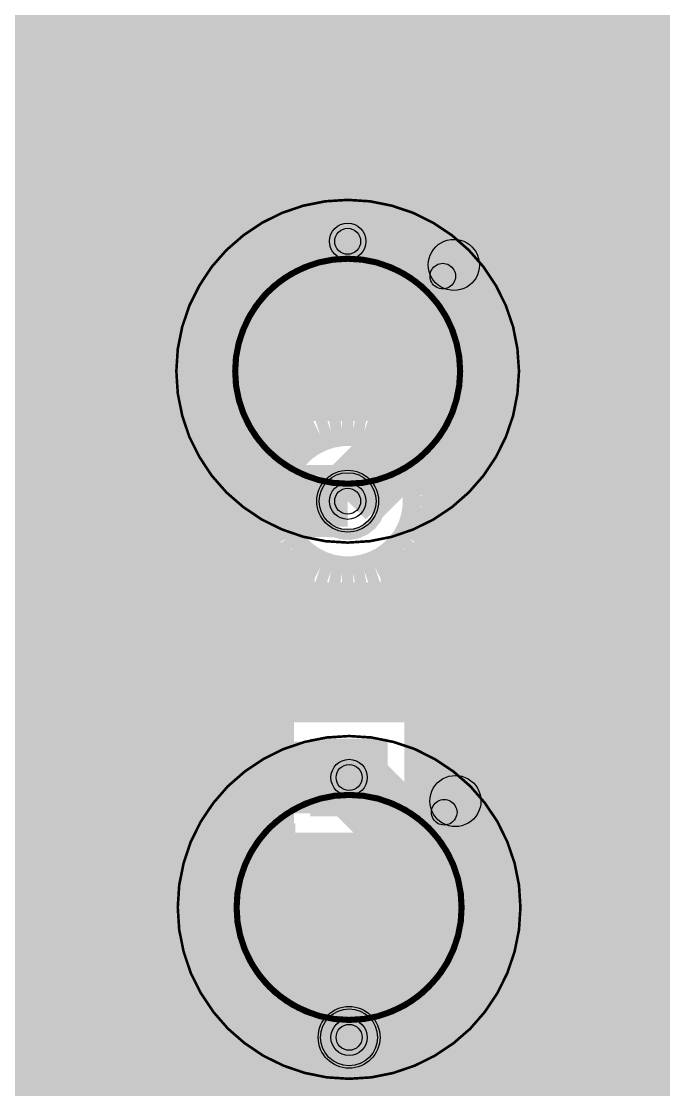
# Model space of a CAD drawing. Extents: x 0 to 3.94, y 0 to 3.94.
# Drawn here: x 2.341 to 2.835, y 0.71 to 1.533 of the extents above; entities that cross this region are included whole.
import ezdxf

# ---------------------------------------------------------------- set-up
doc = ezdxf.new("R2010")
doc.units = 0
for name, color, linetype in [('Bottom', 10, 'CONTINUOUS'), ('Bottom_Mask', 15, 'CONTINUOUS'), ('Drill_Bottom', 12, 'CONTINUOUS'), ('Drill_Top', 11, 'CONTINUOUS'), ('Edge_Bottom', 23, 'CONTINUOUS'), ('Edge_Top', 22, 'CONTINUOUS'), ('Top', 9, 'CONTINUOUS'), ('Top_Assembly', 2, 'CONTINUOUS'), ('Top_Comp_Outline', 4, 'CONTINUOUS'), ('Top_Courtyard', 5, 'CONTINUOUS'), ('Top_Mask', 6, 'CONTINUOUS'), ('Top_Silk', 3, 'CONTINUOUS'), ('Top_Terminals', 8, 'CONTINUOUS')]:
    doc.layers.add(name, color=color, linetype=linetype)

msp = doc.modelspace()

# ---------------------------------------------------------------- linework, layer by layer
at = {"layer": 'Bottom', "linetype": 'CONTINUOUS', "const_width": 0.025}
for points in [[(0.041, 1.536), (3.896, 1.536)], [(0.041, 1.5111), (3.896, 1.5111)], [(0.041, 1.4863), (3.896, 1.4863)], [(0.041, 1.4614), (3.5623, 1.4614)], [(0.041, 1.4365), (3.5196, 1.4365)], [(0.041, 1.4116), (2.9071, 1.4116)], [(0.041, 1.3868), (2.8817, 1.3868)], [(0.041, 1.3619), (2.8753, 1.3619)], [(0.041, 1.337), (2.8803, 1.337)], [(1.9566, 1.3122), (2.9019, 1.3122)], [(1.9753, 1.2873), (3.4067, 1.2873)], [(1.98, 1.2624), (3.4153, 1.2624)], [(1.9745, 1.2376), (3.4394, 1.2376)], [(2.2251, 1.2127), (2.5652, 1.2127)], [(2.5632, 1.2102), (2.5709, 1.2141)], [(2.5709, 1.2141), (2.5791, 1.2168)], [(2.5791, 1.2168), (2.5877, 1.2182)], [(2.5877, 1.2182), (2.5963, 1.2182)], [(2.5963, 1.2182), (2.6048, 1.2168)], [(2.6048, 1.2168), (2.613, 1.2141)], [(2.613, 1.2141), (2.6207, 1.2102)], [(2.6187, 1.2127), (3.5041, 1.2127)], [(2.5501, 1.199), (2.5562, 1.2052)], [(2.5562, 1.2052), (2.5632, 1.2102)], [(2.6207, 1.2102), (2.6277, 1.2052)], [(2.6277, 1.2052), (2.6338, 1.199)], [(2.5451, 1.1921), (2.5501, 1.199)], [(2.6338, 1.199), (2.6389, 1.1921)], [(2.5411, 1.1844), (2.5451, 1.1921)], [(2.6389, 1.1921), (2.6428, 1.1844)], [(2.25, 1.1878), (2.5402, 1.1878)], [(2.5385, 1.1761), (2.5411, 1.1844)], [(2.6428, 1.1844), (2.6455, 1.1761)], [(2.6438, 1.1878), (3.5056, 1.1878)], [(2.5371, 1.1676), (2.5385, 1.1761)], [(2.6455, 1.1761), (2.6468, 1.1676)], [(2.5371, 1.159), (2.5371, 1.1676)], [(2.6468, 1.1676), (2.6468, 1.159)], [(2.2558, 1.163), (2.5344, 1.163)], [(2.5385, 1.1505), (2.5371, 1.159)], [(2.6468, 1.159), (2.6455, 1.1505)], [(2.6495, 1.163), (3.517, 1.163)], [(2.5411, 1.1422), (2.5385, 1.1505)], [(2.6455, 1.1505), (2.6428, 1.1422)], [(2.5451, 1.1345), (2.5411, 1.1422)], [(2.6428, 1.1422), (2.6389, 1.1345)], [(2.2497, 1.1381), (2.5405, 1.1381)], [(2.5501, 1.1276), (2.5451, 1.1345)], [(2.6389, 1.1345), (2.6338, 1.1276)], [(2.6434, 1.1381), (3.55, 1.1381)], [(2.5562, 1.1215), (2.5501, 1.1276)], [(2.6338, 1.1276), (2.6277, 1.1215)], [(2.5632, 1.1164), (2.5562, 1.1215)], [(2.5709, 1.1125), (2.5632, 1.1164)], [(2.6207, 1.1164), (2.613, 1.1125)], [(2.6277, 1.1215), (2.6207, 1.1164)], [(2.2236, 1.1132), (2.5667, 1.1132)], [(2.5791, 1.1098), (2.5709, 1.1125)], [(2.5877, 1.1084), (2.5791, 1.1098)], [(2.5963, 1.1084), (2.5877, 1.1084)], [(2.6048, 1.1098), (2.5963, 1.1084)], [(2.613, 1.1125), (2.6048, 1.1098)], [(2.6173, 1.1132), (3.896, 1.1132)], [(0.041, 1.0884), (3.896, 1.0884)], [(0.041, 1.0635), (3.896, 1.0635)], [(0.041, 1.0386), (3.896, 1.0386)], [(0.041, 1.0137), (3.896, 1.0137)], [(2.5381, 0.8956), (2.5381, 1.0056)], [(2.5381, 1.0056), (2.5472, 1.0056)], [(2.5472, 1.0056), (2.6481, 1.0056)], [(2.6481, 1.0056), (2.6481, 0.8956)], [(2.2569, 0.9889), (2.5356, 0.9889)], [(2.6506, 0.9889), (3.896, 0.9889)], [(2.2569, 0.964), (2.5356, 0.964)], [(2.6506, 0.964), (3.896, 0.964)], [(2.2569, 0.9391), (2.5356, 0.9391)], [(2.6506, 0.9391), (3.896, 0.9391)], [(2.2569, 0.9143), (2.5356, 0.9143)], [(2.6506, 0.9143), (2.8966, 0.9143)], [(2.6481, 0.8956), (2.5381, 0.8956)], [(1.9677, 0.8894), (2.8789, 0.8894)], [(1.9796, 0.8645), (2.8757, 0.8645)], [(1.9802, 0.8397), (2.8841, 0.8397)], [(1.9699, 0.8148), (2.9175, 0.8148)], [(1.9343, 0.7899), (3.896, 0.7899)], [(0.041, 0.7651), (3.896, 0.7651)], [(0.041, 0.7402), (3.896, 0.7402)], [(0.041, 0.7153), (3.896, 0.7153)]]:
    msp.add_lwpolyline(points, dxfattribs=at)
at = {"layer": 'Bottom'}
for centre in [(2.592, 1.1633), (2.5931, 0.7506)]:
    msp.add_circle(centre, 0.0219, dxfattribs=at)
for points in [[(2.5701, 1.3852), (2.6138, 1.3852), (2.5701, 1.3415), (2.6138, 1.3415)], [(2.5712, 0.9725), (2.6149, 0.9725), (2.5712, 0.9288), (2.6149, 0.9288)]]:
    msp.add_solid(points, dxfattribs=at)
at = {"layer": 'Bottom_Mask'}
for centre in [(2.592, 1.1633), (2.5931, 0.7506)]:
    msp.add_circle(centre, 0.0238, dxfattribs=at)
for points in [[(2.5682, 1.3871), (2.6158, 1.3871), (2.5682, 1.3395), (2.6158, 1.3395)], [(2.5693, 0.9744), (2.6169, 0.9744), (2.5693, 0.9268), (2.6169, 0.9268)]]:
    msp.add_solid(points, dxfattribs=at)
at = {"layer": 'Drill_Bottom'}
for centre in [(2.592, 1.3633), (2.592, 1.1633), (2.5931, 0.9506), (2.5931, 0.7506)]:
    msp.add_circle(centre, 0.014, dxfattribs=at)
at = {"layer": 'Drill_Top'}
for centre in [(2.592, 1.3633), (2.592, 1.1633), (2.5931, 0.9506), (2.5931, 0.7506)]:
    msp.add_circle(centre, 0.014, dxfattribs=at)
at = {"layer": 'Edge_Bottom', "linetype": 'CONTINUOUS', "const_width": 0.008}
for points in [[(2.5715, 1.3891), (2.6178, 1.3891), (2.6178, 1.3375), (2.5661, 1.3375), (2.5661, 1.3891), (2.5715, 1.3891)], [(2.6177, 1.1613), (2.6166, 1.1553), (2.614, 1.1498), (2.6103, 1.145), (2.6055, 1.1413), (2.6, 1.1387), (2.594, 1.1375), (2.5879, 1.1378), (2.5821, 1.1394), (2.5768, 1.1424), (2.5723, 1.1465), (2.5689, 1.1516), (2.5668, 1.1573), (2.5661, 1.1633), (2.5668, 1.1693), (2.5689, 1.175), (2.5723, 1.1801), (2.5768, 1.1842), (2.5821, 1.1872), (2.5879, 1.1888), (2.594, 1.1891), (2.6, 1.1879), (2.6055, 1.1853), (2.6103, 1.1816), (2.614, 1.1768), (2.6166, 1.1713), (2.6177, 1.1653), (2.6177, 1.1613)], [(2.5726, 0.9765), (2.6189, 0.9765), (2.6189, 0.9248), (2.5672, 0.9248), (2.5672, 0.9765), (2.5726, 0.9765)], [(2.6189, 0.7486), (2.6177, 0.7426), (2.6151, 0.7371), (2.6114, 0.7323), (2.6066, 0.7286), (2.6011, 0.726), (2.5951, 0.7248), (2.589, 0.7251), (2.5832, 0.7267), (2.5779, 0.7297), (2.5734, 0.7338), (2.5701, 0.7389), (2.568, 0.7446), (2.5672, 0.7506), (2.568, 0.7566), (2.5701, 0.7623), (2.5734, 0.7674), (2.5779, 0.7715), (2.5832, 0.7745), (2.589, 0.7761), (2.5951, 0.7764), (2.6011, 0.7752), (2.6066, 0.7726), (2.6114, 0.7689), (2.6151, 0.7641), (2.6177, 0.7586), (2.6189, 0.7526), (2.6189, 0.7486)]]:
    msp.add_lwpolyline(points, dxfattribs=at)
at = {"layer": 'Edge_Top', "linetype": 'CONTINUOUS', "const_width": 0.008}
for points in [[(2.5715, 1.3891), (2.6178, 1.3891), (2.6178, 1.3375), (2.5661, 1.3375), (2.5661, 1.3891), (2.5715, 1.3891)], [(2.2089, 1.187), (2.5821, 1.1872), (2.5866, 1.1914), (2.7738, 1.3785), (2.7784, 1.3816), (2.7836, 1.3835), (2.7891, 1.3841), (2.9204, 1.3843)], [(2.9138, 1.3368), (2.7989, 1.3368), (2.6161, 1.1539), (2.616, 1.1538)], [(2.616, 1.1538), (2.614, 1.1498), (2.6103, 1.145), (2.6055, 1.1413), (2.6, 1.1387), (2.594, 1.1375), (2.5879, 1.1378), (2.5821, 1.1394), (2.576, 1.1396), (2.2082, 1.1394)], [(2.2252, 0.9743), (2.5673, 0.9743), (2.5672, 0.9765), (2.5726, 0.9765)], [(2.5726, 0.9765), (2.6189, 0.9765), (2.6189, 0.9582), (2.6836, 0.8936), (2.9205, 0.8937)], [(2.9139, 0.8462), (2.672, 0.8463), (2.6665, 0.8474), (2.6614, 0.8497), (2.6571, 0.8531), (2.5854, 0.9248), (2.5672, 0.9248), (2.5672, 0.9269), (2.2252, 0.9269)], [(2.6189, 0.7486), (2.6177, 0.7426), (2.6151, 0.7371), (2.6114, 0.7323), (2.6066, 0.7286), (2.6011, 0.726), (2.5951, 0.7248), (2.589, 0.7251), (2.5832, 0.7267), (2.5779, 0.7297), (2.5734, 0.7338), (2.5701, 0.7389), (2.568, 0.7446), (2.5672, 0.7506), (2.568, 0.7566), (2.5701, 0.7623), (2.5734, 0.7674), (2.5779, 0.7715), (2.5832, 0.7745), (2.589, 0.7761), (2.5951, 0.7764), (2.6011, 0.7752), (2.6066, 0.7726), (2.6114, 0.7689), (2.6151, 0.7641), (2.6177, 0.7586), (2.6189, 0.7526), (2.6189, 0.7486)]]:
    msp.add_lwpolyline(points, dxfattribs=at)
at = {"layer": 'Top', "linetype": 'CONTINUOUS', "const_width": 0.0394}
for points in [[(2.7891, 1.3605), (2.592, 1.1633)], [(2.935, 1.3605), (2.7891, 1.3605)], [(2.592, 1.1633), (2.1983, 1.1633)], [(2.5931, 0.9506), (2.1994, 0.9506)], [(2.6738, 0.8699), (2.5931, 0.9506)], [(2.9351, 0.8699), (2.6738, 0.8699)]]:
    msp.add_lwpolyline(points, dxfattribs=at)
at = {"layer": 'Top'}
for centre in [(2.592, 1.1633), (2.5931, 0.7506)]:
    msp.add_circle(centre, 0.0219, dxfattribs=at)
for points in [[(2.5701, 1.3852), (2.6138, 1.3852), (2.5701, 1.3415), (2.6138, 1.3415)], [(2.5712, 0.9725), (2.6149, 0.9725), (2.5712, 0.9288), (2.6149, 0.9288)]]:
    msp.add_solid(points, dxfattribs=at)
at = {"layer": 'Top_Assembly', "linetype": 'CONTINUOUS'}
for points in [[(2.6738, 1.3648), (2.6764, 1.3647), (2.6789, 1.3642), (2.6814, 1.3633), (2.6837, 1.3622), (2.6858, 1.3608), (2.6877, 1.3591), (2.6894, 1.3571), (2.6909, 1.355), (2.692, 1.3527), (2.6928, 1.3502), (2.6933, 1.3477), (2.6935, 1.3451), (2.6933, 1.3426), (2.6928, 1.3401), (2.692, 1.3376), (2.6909, 1.3353), (2.6894, 1.3332), (2.6877, 1.3312), (2.6858, 1.3295), (2.6837, 1.3281), (2.6814, 1.327), (2.6789, 1.3261), (2.6764, 1.3256), (2.6738, 1.3255), (2.6738, 1.3255), (2.6713, 1.3256), (2.6687, 1.3261), (2.6663, 1.327), (2.664, 1.3281), (2.6618, 1.3295), (2.6599, 1.3312), (2.6582, 1.3332), (2.6568, 1.3353), (2.6556, 1.3376), (2.6548, 1.3401), (2.6543, 1.3426), (2.6541, 1.3451), (2.6543, 1.3477), (2.6548, 1.3502), (2.6556, 1.3527), (2.6568, 1.355), (2.6582, 1.3571), (2.6599, 1.3591), (2.6618, 1.3608), (2.664, 1.3622), (2.6663, 1.3633), (2.6687, 1.3642), (2.6713, 1.3647), (2.6738, 1.3648), (2.6738, 1.3648)], [(2.6749, 0.9521), (2.6775, 0.952), (2.68, 0.9515), (2.6825, 0.9506), (2.6848, 0.9495), (2.6869, 0.9481), (2.6889, 0.9464), (2.6906, 0.9444), (2.692, 0.9423), (2.6931, 0.94), (2.694, 0.9375), (2.6945, 0.935), (2.6946, 0.9325), (2.6945, 0.9299), (2.694, 0.9274), (2.6931, 0.9249), (2.692, 0.9226), (2.6906, 0.9205), (2.6889, 0.9185), (2.6869, 0.9168), (2.6848, 0.9154), (2.6825, 0.9143), (2.68, 0.9134), (2.6775, 0.9129), (2.6749, 0.9128), (2.6749, 0.9128), (2.6724, 0.9129), (2.6698, 0.9134), (2.6674, 0.9143), (2.6651, 0.9154), (2.663, 0.9168), (2.661, 0.9185), (2.6593, 0.9205), (2.6579, 0.9226), (2.6568, 0.9249), (2.6559, 0.9274), (2.6554, 0.9299), (2.6553, 0.9325), (2.6554, 0.935), (2.6559, 0.9375), (2.6568, 0.94), (2.6579, 0.9423), (2.6593, 0.9444), (2.661, 0.9464), (2.663, 0.9481), (2.6651, 0.9495), (2.6674, 0.9506), (2.6698, 0.9515), (2.6724, 0.952), (2.6749, 0.9521), (2.6749, 0.9521)]]:
    msp.add_lwpolyline(points, dxfattribs=at)
at = {"layer": 'Top_Assembly', "linetype": 'CONTINUOUS', "const_width": 0.0047}
for points in [[(2.592, 1.3499), (2.6033, 1.3492), (2.6144, 1.347), (2.6251, 1.3433), (2.6353, 1.3383), (2.6447, 1.332), (2.6532, 1.3245), (2.6607, 1.316), (2.667, 1.3066), (2.672, 1.2964), (2.6756, 1.2857), (2.6779, 1.2746), (2.6786, 1.2633), (2.6779, 1.252), (2.6756, 1.2409), (2.672, 1.2302), (2.667, 1.22), (2.6607, 1.2106), (2.6532, 1.2021), (2.6447, 1.1946), (2.6353, 1.1883), (2.6251, 1.1833), (2.6144, 1.1796), (2.6033, 1.1774), (2.592, 1.1767), (2.592, 1.1767), (2.5807, 1.1774), (2.5696, 1.1796), (2.5588, 1.1833), (2.5487, 1.1883), (2.5393, 1.1946), (2.5307, 1.2021), (2.5233, 1.2106), (2.517, 1.22), (2.512, 1.2302), (2.5083, 1.2409), (2.5061, 1.252), (2.5054, 1.2633), (2.5061, 1.2746), (2.5083, 1.2857), (2.512, 1.2964), (2.517, 1.3066), (2.5233, 1.316), (2.5307, 1.3245), (2.5393, 1.332), (2.5487, 1.3383), (2.5588, 1.3433), (2.5696, 1.347), (2.5807, 1.3492), (2.592, 1.3499), (2.592, 1.3499)], [(2.5931, 0.9372), (2.6044, 0.9365), (2.6155, 0.9343), (2.6262, 0.9306), (2.6364, 0.9256), (2.6458, 0.9193), (2.6543, 0.9119), (2.6618, 0.9033), (2.6681, 0.8939), (2.6731, 0.8838), (2.6768, 0.873), (2.679, 0.8619), (2.6797, 0.8506), (2.679, 0.8393), (2.6768, 0.8282), (2.6731, 0.8175), (2.6681, 0.8073), (2.6618, 0.7979), (2.6543, 0.7894), (2.6458, 0.7819), (2.6364, 0.7756), (2.6262, 0.7706), (2.6155, 0.7669), (2.6044, 0.7647), (2.5931, 0.764), (2.5931, 0.764), (2.5818, 0.7647), (2.5707, 0.7669), (2.5599, 0.7706), (2.5498, 0.7756), (2.5404, 0.7819), (2.5318, 0.7894), (2.5244, 0.7979), (2.5181, 0.8073), (2.5131, 0.8175), (2.5094, 0.8282), (2.5072, 0.8393), (2.5065, 0.8506), (2.5072, 0.8619), (2.5094, 0.873), (2.5131, 0.8838), (2.5181, 0.8939), (2.5244, 0.9033), (2.5318, 0.9119), (2.5404, 0.9193), (2.5498, 0.9256), (2.5599, 0.9306), (2.5707, 0.9343), (2.5818, 0.9365), (2.5931, 0.9372), (2.5931, 0.9372)]]:
    msp.add_lwpolyline(points, dxfattribs=at)
at = {"layer": 'Top_Comp_Outline', "linetype": 'CONTINUOUS', "const_width": 0.002}
for points in [[(2.592, 1.3499), (2.6033, 1.3492), (2.6144, 1.347), (2.6251, 1.3433), (2.6353, 1.3383), (2.6447, 1.332), (2.6532, 1.3245), (2.6607, 1.316), (2.667, 1.3066), (2.672, 1.2964), (2.6756, 1.2857), (2.6779, 1.2746), (2.6786, 1.2633), (2.6779, 1.252), (2.6756, 1.2409), (2.672, 1.2302), (2.667, 1.22), (2.6607, 1.2106), (2.6532, 1.2021), (2.6447, 1.1946), (2.6353, 1.1883), (2.6251, 1.1833), (2.6144, 1.1796), (2.6033, 1.1774), (2.592, 1.1767), (2.592, 1.1767), (2.5807, 1.1774), (2.5696, 1.1796), (2.5588, 1.1833), (2.5487, 1.1883), (2.5393, 1.1946), (2.5307, 1.2021), (2.5233, 1.2106), (2.517, 1.22), (2.512, 1.2302), (2.5083, 1.2409), (2.5061, 1.252), (2.5054, 1.2633), (2.5061, 1.2746), (2.5083, 1.2857), (2.512, 1.2964), (2.517, 1.3066), (2.5233, 1.316), (2.5307, 1.3245), (2.5393, 1.332), (2.5487, 1.3383), (2.5588, 1.3433), (2.5696, 1.347), (2.5807, 1.3492), (2.592, 1.3499), (2.592, 1.3499)], [(2.5931, 0.9372), (2.6044, 0.9365), (2.6155, 0.9343), (2.6262, 0.9306), (2.6364, 0.9256), (2.6458, 0.9193), (2.6543, 0.9119), (2.6618, 0.9033), (2.6681, 0.8939), (2.6731, 0.8838), (2.6768, 0.873), (2.679, 0.8619), (2.6797, 0.8506), (2.679, 0.8393), (2.6768, 0.8282), (2.6731, 0.8175), (2.6681, 0.8073), (2.6618, 0.7979), (2.6543, 0.7894), (2.6458, 0.7819), (2.6364, 0.7756), (2.6262, 0.7706), (2.6155, 0.7669), (2.6044, 0.7647), (2.5931, 0.764), (2.5931, 0.764), (2.5818, 0.7647), (2.5707, 0.7669), (2.5599, 0.7706), (2.5498, 0.7756), (2.5404, 0.7819), (2.5318, 0.7894), (2.5244, 0.7979), (2.5181, 0.8073), (2.5131, 0.8175), (2.5094, 0.8282), (2.5072, 0.8393), (2.5065, 0.8506), (2.5072, 0.8619), (2.5094, 0.873), (2.5131, 0.8838), (2.5181, 0.8939), (2.5244, 0.9033), (2.5318, 0.9119), (2.5404, 0.9193), (2.5498, 0.9256), (2.5599, 0.9306), (2.5707, 0.9343), (2.5818, 0.9365), (2.5931, 0.9372), (2.5931, 0.9372)]]:
    msp.add_lwpolyline(points, dxfattribs=at)
at = {"layer": 'Top_Courtyard', "linetype": 'CONTINUOUS', "const_width": 0.002}
for points in [[(2.592, 1.3952), (2.6092, 1.3941), (2.6261, 1.3907), (2.6424, 1.3852), (2.6579, 1.3775), (2.6723, 1.3679), (2.6852, 1.3566), (2.6966, 1.3436), (2.7062, 1.3292), (2.7138, 1.3138), (2.7194, 1.2974), (2.7227, 1.2805), (2.7239, 1.2633), (2.7227, 1.2461), (2.7194, 1.2292), (2.7138, 1.2128), (2.7062, 1.1974), (2.6966, 1.183), (2.6852, 1.17), (2.6723, 1.1587), (2.6579, 1.1491), (2.6424, 1.1415), (2.6261, 1.1359), (2.6092, 1.1325), (2.592, 1.1314), (2.592, 1.1314), (2.5748, 1.1325), (2.5578, 1.1359), (2.5415, 1.1415), (2.526, 1.1491), (2.5117, 1.1587), (2.4987, 1.17), (2.4873, 1.183), (2.4778, 1.1974), (2.4701, 1.2128), (2.4646, 1.2292), (2.4612, 1.2461), (2.4601, 1.2633), (2.4612, 1.2805), (2.4646, 1.2974), (2.4701, 1.3138), (2.4778, 1.3292), (2.4873, 1.3436), (2.4987, 1.3566), (2.5117, 1.3679), (2.526, 1.3775), (2.5415, 1.3852), (2.5578, 1.3907), (2.5748, 1.3941), (2.592, 1.3952), (2.592, 1.3952)], [(2.5931, 0.9825), (2.6103, 0.9814), (2.6272, 0.978), (2.6436, 0.9725), (2.659, 0.9648), (2.6734, 0.9552), (2.6864, 0.9439), (2.6977, 0.9309), (2.7073, 0.9166), (2.7149, 0.9011), (2.7205, 0.8847), (2.7239, 0.8678), (2.725, 0.8506), (2.7239, 0.8334), (2.7205, 0.8165), (2.7149, 0.8001), (2.7073, 0.7847), (2.6977, 0.7703), (2.6864, 0.7573), (2.6734, 0.746), (2.659, 0.7364), (2.6436, 0.7288), (2.6272, 0.7232), (2.6103, 0.7198), (2.5931, 0.7187), (2.5931, 0.7187), (2.5759, 0.7198), (2.559, 0.7232), (2.5426, 0.7288), (2.5271, 0.7364), (2.5128, 0.746), (2.4998, 0.7573), (2.4885, 0.7703), (2.4789, 0.7847), (2.4712, 0.8001), (2.4657, 0.8165), (2.4623, 0.8334), (2.4612, 0.8506), (2.4623, 0.8678), (2.4657, 0.8847), (2.4712, 0.9011), (2.4789, 0.9166), (2.4885, 0.9309), (2.4998, 0.9439), (2.5128, 0.9552), (2.5271, 0.9648), (2.5426, 0.9725), (2.559, 0.978), (2.5759, 0.9814), (2.5931, 0.9825), (2.5931, 0.9825)]]:
    msp.add_lwpolyline(points, dxfattribs=at)
at = {"layer": 'Top_Mask'}
for centre in [(2.592, 1.1633), (2.5931, 0.7506)]:
    msp.add_circle(centre, 0.0238, dxfattribs=at)
for points in [[(2.5682, 1.3871), (2.6158, 1.3871), (2.5682, 1.3395), (2.6158, 1.3395)], [(2.5693, 0.9744), (2.6169, 0.9744), (2.5693, 0.9268), (2.6169, 0.9268)]]:
    msp.add_solid(points, dxfattribs=at)
at = {"layer": 'Top_Silk', "linetype": 'CONTINUOUS'}
for points, const_width in [([(2.5628, 1.3448), (2.5531, 1.3406), (2.5439, 1.3353), (2.5354, 1.3289), (2.5278, 1.3215), (2.5212, 1.3132), (2.5156, 1.3041), (2.5112, 1.2945), (2.508, 1.2843), (2.506, 1.2739), (2.5054, 1.2633), (2.506, 1.2527), (2.508, 1.2423), (2.5112, 1.2321), (2.5156, 1.2225), (2.5212, 1.2134), (2.5278, 1.2052), (2.5354, 1.1977), (2.5439, 1.1913), (2.5531, 1.186), (2.5628, 1.1818)], 0.0047), ([(2.6211, 1.1818), (2.6309, 1.186), (2.6401, 1.1913), (2.6485, 1.1977), (2.6561, 1.2052), (2.6628, 1.2134), (2.6684, 1.2225), (2.6728, 1.2321), (2.676, 1.2423), (2.6779, 1.2527), (2.6786, 1.2633), (2.6779, 1.2739), (2.676, 1.2843), (2.6728, 1.2945), (2.6684, 1.3041), (2.6628, 1.3132), (2.6561, 1.3215), (2.6485, 1.3289), (2.6401, 1.3353), (2.6309, 1.3406), (2.6211, 1.3448)], 0.0047), ([(2.3915, 1.2698), (2.3962, 1.2722), (2.401, 1.277), (2.4034, 1.2818), (2.4034, 1.2913), (2.401, 1.2961), (2.3962, 1.3009), (2.3915, 1.3033), (2.3843, 1.3057), (2.3723, 1.3057), (2.3651, 1.3033), (2.3603, 1.3009), (2.3556, 1.2961), (2.3531, 1.2913), (2.3531, 1.2818), (2.3556, 1.277), (2.3603, 1.2722), (2.3651, 1.2698)], 0.0077), ([(2.7852, 1.2591), (2.7899, 1.2615), (2.7947, 1.2663), (2.7971, 1.271), (2.7971, 1.2806), (2.7947, 1.2854), (2.7899, 1.2901), (2.7852, 1.2926), (2.778, 1.295), (2.766, 1.295), (2.7588, 1.2926), (2.754, 1.2901), (2.7493, 1.2854), (2.7469, 1.2806), (2.7469, 1.271), (2.7493, 1.2663), (2.754, 1.2615), (2.7588, 1.2591)], 0.0077), ([(2.4033, 1.2496), (2.4033, 1.2233), (2.3842, 1.2376), (2.3842, 1.2305), (2.3818, 1.2257), (2.3795, 1.2233), (2.3723, 1.2209), (2.3675, 1.2209), (2.3603, 1.2233), (2.3555, 1.2281), (2.3531, 1.2353), (2.3531, 1.2425), (2.3555, 1.2496), (2.358, 1.252), (2.3627, 1.2544)], 0.0077), ([(2.7875, 1.2436), (2.7899, 1.2388), (2.797, 1.2317), (2.7469, 1.2317)], 0.0077), ([(2.464, 1.2205), (2.5192, 1.2205)], 0.0154), ([(2.564, 0.9321), (2.5542, 0.9279), (2.545, 0.9226), (2.5365, 0.9162), (2.5289, 0.9088), (2.5223, 0.9005), (2.5167, 0.8914), (2.5123, 0.8818), (2.5091, 0.8717), (2.5071, 0.8612), (2.5065, 0.8506), (2.5071, 0.84), (2.5091, 0.8296), (2.5123, 0.8194), (2.5167, 0.8098), (2.5223, 0.8007), (2.5289, 0.7925), (2.5365, 0.785), (2.545, 0.7786), (2.5542, 0.7733), (2.564, 0.7691)], 0.0047), ([(2.6222, 0.7691), (2.632, 0.7733), (2.6412, 0.7786), (2.6496, 0.785), (2.6572, 0.7925), (2.6639, 0.8007), (2.6695, 0.8098), (2.6739, 0.8194), (2.6771, 0.8296), (2.6791, 0.84), (2.6797, 0.8506), (2.6791, 0.8612), (2.6771, 0.8717), (2.6739, 0.8818), (2.6695, 0.8914), (2.6639, 0.9005), (2.6572, 0.9088), (2.6496, 0.9162), (2.6412, 0.9226), (2.632, 0.9279), (2.6222, 0.9321)], 0.0047), ([(2.544, 0.9152), (2.544, 0.8291)], 0.0154), ([(2.3926, 0.8583), (2.3973, 0.8607), (2.4021, 0.8655), (2.4045, 0.8703), (2.4045, 0.8798), (2.4021, 0.8846), (2.3973, 0.8894), (2.3926, 0.8918), (2.3854, 0.8942), (2.3734, 0.8942), (2.3663, 0.8918), (2.3614, 0.8894), (2.3567, 0.8846), (2.3543, 0.8798), (2.3543, 0.8703), (2.3567, 0.8655), (2.3614, 0.8607), (2.3663, 0.8583)], 0.0077), ([(2.7863, 0.8571), (2.791, 0.8595), (2.7958, 0.8643), (2.7982, 0.8691), (2.7982, 0.8786), (2.7958, 0.8834), (2.791, 0.8882), (2.7863, 0.8906), (2.7791, 0.893), (2.7671, 0.893), (2.76, 0.8906), (2.7551, 0.8882), (2.7504, 0.8834), (2.748, 0.8786), (2.748, 0.8691), (2.7504, 0.8643), (2.7551, 0.8595), (2.76, 0.8571)], 0.0077), ([(2.501, 0.8721), (2.5871, 0.8721)], 0.0154), ([(2.3543, 0.819), (2.4044, 0.819), (2.371, 0.8429), (2.371, 0.807)], 0.0077), ([(2.7862, 0.8393), (2.7886, 0.8393), (2.7934, 0.8369), (2.7958, 0.8345), (2.7981, 0.8297), (2.7981, 0.8201), (2.7958, 0.8154), (2.7934, 0.813), (2.7886, 0.8106), (2.7838, 0.8106), (2.779, 0.813), (2.7719, 0.8178), (2.748, 0.8417), (2.748, 0.8082)], 0.0077)]:
    msp.add_lwpolyline(points, dxfattribs=dict(at, const_width=const_width))
for points in [[(2.6652, 1.3464), (2.6665, 1.3463), (2.6677, 1.346), (2.669, 1.3456), (2.6701, 1.345), (2.6712, 1.3443), (2.6722, 1.3435), (2.673, 1.3425), (2.6737, 1.3414), (2.6743, 1.3403), (2.6747, 1.3391), (2.675, 1.3378), (2.675, 1.3365), (2.675, 1.3352), (2.6747, 1.334), (2.6743, 1.3328), (2.6737, 1.3316), (2.673, 1.3305), (2.6722, 1.3296), (2.6712, 1.3287), (2.6701, 1.328), (2.669, 1.3274), (2.6677, 1.327), (2.6665, 1.3268), (2.6652, 1.3267), (2.6652, 1.3267), (2.6639, 1.3268), (2.6626, 1.327), (2.6614, 1.3274), (2.6603, 1.328), (2.6592, 1.3287), (2.6582, 1.3296), (2.6574, 1.3305), (2.6567, 1.3316), (2.6561, 1.3328), (2.6557, 1.334), (2.6554, 1.3352), (2.6554, 1.3365), (2.6554, 1.3378), (2.6557, 1.3391), (2.6561, 1.3403), (2.6567, 1.3414), (2.6574, 1.3425), (2.6582, 1.3435), (2.6592, 1.3443), (2.6603, 1.345), (2.6614, 1.3456), (2.6626, 1.346), (2.6639, 1.3463), (2.6652, 1.3464), (2.6652, 1.3464)], [(2.6663, 0.9337), (2.6676, 0.9336), (2.6689, 0.9333), (2.6701, 0.9329), (2.6712, 0.9323), (2.6723, 0.9316), (2.6733, 0.9308), (2.6741, 0.9298), (2.6748, 0.9287), (2.6754, 0.9276), (2.6758, 0.9264), (2.6761, 0.9251), (2.6762, 0.9238), (2.6761, 0.9225), (2.6758, 0.9213), (2.6754, 0.9201), (2.6748, 0.9189), (2.6741, 0.9178), (2.6733, 0.9169), (2.6723, 0.916), (2.6712, 0.9153), (2.6701, 0.9147), (2.6689, 0.9143), (2.6676, 0.9141), (2.6663, 0.914), (2.6663, 0.914), (2.665, 0.9141), (2.6638, 0.9143), (2.6625, 0.9147), (2.6614, 0.9153), (2.6603, 0.916), (2.6593, 0.9169), (2.6585, 0.9178), (2.6578, 0.9189), (2.6572, 0.9201), (2.6568, 0.9213), (2.6566, 0.9225), (2.6565, 0.9238), (2.6566, 0.9251), (2.6568, 0.9264), (2.6572, 0.9276), (2.6578, 0.9287), (2.6585, 0.9298), (2.6593, 0.9308), (2.6603, 0.9316), (2.6614, 0.9323), (2.6625, 0.9329), (2.6638, 0.9333), (2.665, 0.9336), (2.6663, 0.9337), (2.6663, 0.9337)]]:
    msp.add_lwpolyline(points, dxfattribs=at)
at = {"layer": 'Top_Terminals'}
for centre in [(2.592, 1.3633), (2.592, 1.1633), (2.5931, 0.9506), (2.5931, 0.7506)]:
    msp.add_circle(centre, 0.01, dxfattribs=at)

doc.saveas('drawing.dxf')
